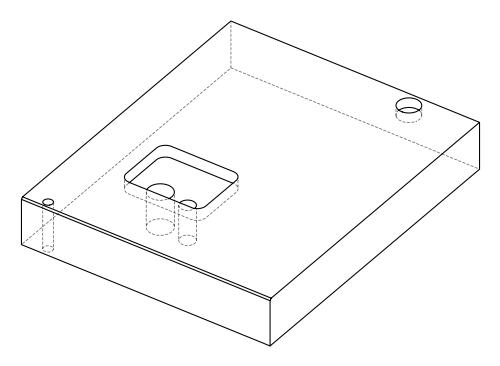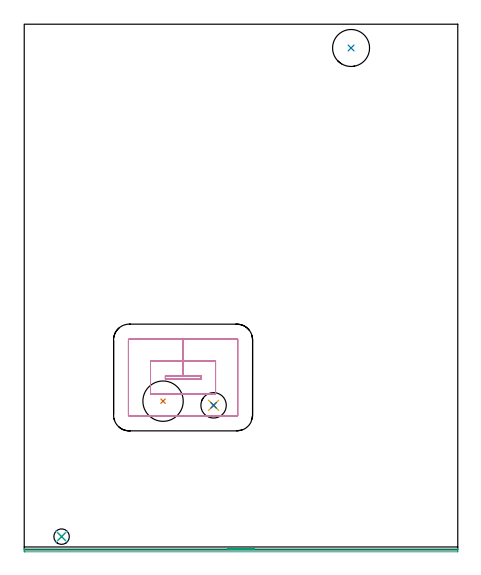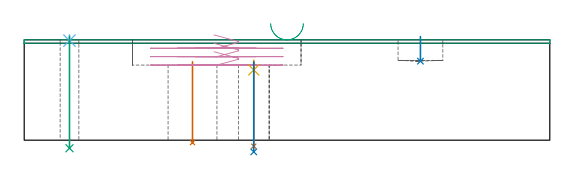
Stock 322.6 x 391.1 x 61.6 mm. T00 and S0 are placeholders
(PLAN: 9 operations, 7 tool changes, 7.2 min)
(1 INDEXABLE_INSERT_DRILL_THROUGH_HOLE_FROM_SOLID | STEP1HOLE | UGT0302_009 | 0.2 min | 43508 mm3)
(2 INDEXABLE_INSERT_DRILL_BLIND_HOLE_FROM_SOLID | STEP1POCKET | NXT0302_026 | 0.06 min | 7587 mm3)
(3 AREA_MILL | FG_CHAMFER_SURFACE | UGT0205_001 | 2.73 min | 710 mm3)
(4 MILL_RECTANGULAR_POCKET | POCKET_RECTANGULAR_STRAIGHT | UGT0201_105 | Follow Part, ap 5.5, ae 75% | 3.44 min | 114510 mm3)
(5 SPOT_DRILL | STEP1HOLE_1 | NXT0321_9005460120000 | 0.05 min | 184 mm3)
(6 SPOT_DRILL_1 | STEP1HOLE_2 | NXT0321_9005460120000 | 0.03 min | 3 mm3)
(7 DRILL_THROUGH_HOLE_INTO_CENTER | STEP1HOLE_1 | NXT0301_091 | 0.21 min | 5015 mm3)
(8 DRILL_TO_ENLARGE_THROUGH_HOLE | STEP1HOLE_1 | UGT0301_257 | 0.23 min | 7708 mm3)
(9 DRILL_THROUGH_HOLE_INTO_CENTER_1 | STEP1HOLE_2 | UGT0301_510 | 0.28 min | 6377 mm3)
(TOOL UGT0302_009 | Indexable Insert Drill 30mm | D30 PA180 FL50 Z2)
(TOOL NXT0302_026 | Index. Insert Drill 27.5mm [880-D2750L32-03] | D27.5 PA176 FL83 Z2)
(TOOL UGT0205_001 | Chamfer Mill 20 x 3 x 45 deg. | D20 FL50 Z2)
(TOOL UGT0201_105 | End Mill 22 mm | D22 FL25 Z2)
(TOOL NXT0321_9005460120000 | NC Spot Drill, 142deg, 12mm, Carbide, Uncoated | D12 PA142 FL30 Z2)
(TOOL NXT0301_091 | Carbide Drill 12mm [860.1-1200-036A1-MM 2214] | D12 PA140 FL55 Z2)
(TOOL UGT0301_257 | Twist Drill 18.9 mm | D18.9 PA118 FL135 Z2)
(TOOL UGT0301_510 | Carbide Drill 11.5 mm | D11.5 PA118 FL94 Z2)
(OP 1 INDEXABLE_INSERT_DRILL_THROUGH_HOLE_FROM_SOLID)
G17 G21 G94 G90
T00 M6
G54
G17 G0 G90 X103.3 Y110.6 S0 M3
G43 Z71.6 H0
G94 G81 G98 Z-1.5 F250. R48.1
G80
M5
M2
(OP 2 INDEXABLE_INSERT_DRILL_BLIND_HOLE_FROM_SOLID)
G17 G21 G94 G90
T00 M6
G54
G17 G0 G90 X243.2 Y373.4 S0 M3
G43 Z71.6 H1
G94 G81 G98 Z48.5 F250. R63.6
G80
M5
M2
(OP 3 AREA_MILL)
G17 G21 G94 G90
T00 M6
G54
G17 G0 G90 X151.3 Y0.6 S1061 M3
G43 Z71.6 H0
G94 G1 X151.338 Z70.728 F250.
X151.452 Z69.863
X151.641 Z69.012
X151.903 Z68.18
X152.237 Z67.374
X152.64 Z66.6
X153.108 Z65.864
X153.64 Z65.172
X154.229 Z64.529
X154.872 Z63.939
X155.564 Z63.408
X156.3 Z62.94
X157.074 Z62.537
X157.88 Z62.203
X158.712 Z61.941
X159.564 Z61.752
X160.428 Z61.638
X161.3 Z61.6
X322.437
X322.59 Y0.597 Z61.588
X322.593 Y0.545 Z61.536
X322.6 Y0.159 Z61.158
Y-0.245 Z60.755
Y-0.896 Z60.099
Y-1.222 Z59.775
X322.598 Y-1.491 Z59.505
X322.437 Y-1.5 Z59.5
X0.465 Y-1.499 Z59.501
X0.163 Y-1.496 Z59.504
X0.002 Y-1.491 Z59.505
X0. Y-1.221 Z59.775
Y-0.896 Z60.099
Y-0.245 Z60.755
Y0.159 Z61.159
X0.007 Y0.545 Z61.536
X0.01 Y0.597 Z61.588
X0.163 Y0.6 Z61.6
X161.3
X162.172 Z61.638
X163.036 Z61.752
X163.888 Z61.941
X164.72 Z62.203
X165.526 Z62.537
X166.3 Z62.94
X167.036 Z63.408
X167.728 Z63.939
X168.371 Z64.529
X168.96 Z65.172
X169.492 Z65.864
X169.96 Z66.6
X170.363 Z67.374
X170.697 Z68.18
X170.959 Z69.012
X171.148 Z69.863
X171.262 Z70.728
X171.3 Z71.6
M5
M2
(OP 4 MILL_RECTANGULAR_POCKET)
G17 G21 G94 G90
T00 M6
G54
G17 G0 G90 X116.522 Y127. S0 M3
G43 Z71.6 H0
Z64.6
G94 G1 X131.4 Z60.613 F250.
Y129.4 Z59.97
X118.2 Z56.433
X105. F500.
Y127.
X131.4
Y129.4
X118.2
Y140.4
X94.
Y116.
X142.4
Y140.4
X118.2
Y156.9
X78.2
G3 X77.5 Y156.2 R0.7
G1 Y100.2
G3 X78.2 Y99.5 R0.7
G1 X158.2
G3 X158.9 Y100.2 R0.7
G1 Y156.2
G3 X158.2 Y156.9 R0.7
G1 X118.2
X117.2
G0 X116.522 Y127. Z59.433
G1 X131.4 Z55.447 F250.
Y129.4 Z54.804
X118.2 Z51.267
X105. F500.
Y127.
X131.4
Y129.4
X118.2
Y140.4
X94.
Y116.
X142.4
Y140.4
X118.2
Y156.9
X78.2
G3 X77.5 Y156.2 R0.7
G1 Y100.2
G3 X78.2 Y99.5 R0.7
G1 X158.2
G3 X158.9 Y100.2 R0.7
G1 Y156.2
G3 X158.2 Y156.9 R0.7
G1 X118.2
X117.2
G0 X116.522 Y127. Z54.267
G1 X131.4 Z50.28 F250.
Y129.4 Z49.637
X118.2 Z46.1
X105. F500.
Y127.
X131.4
Y129.4
X118.2
Y140.4
X94.
Y116.
X142.4
Y140.4
X118.2
Y156.9
X78.2
G3 X77.5 Y156.2 R0.7
G1 Y100.2
G3 X78.2 Y99.5 R0.7
G1 X158.2
G3 X158.9 Y100.2 R0.7
G1 Y156.2
G3 X158.2 Y156.9 R0.7
G1 X118.2
X117.2
G0 Z71.6
M5
M2
(OP 5 SPOT_DRILL)
G17 G21 G94 G90
T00 M6
G54
G17 G0 G90 X140.9 Y107.5 S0 M3
G43 Z71.6 H0
G94 G81 G98 Z43.1 F250. R49.1
G80
M5
M2
(OP 6 SPOT_DRILL_1)
G17 G21 G94 G90
T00 M6
G54
G17 G0 G90 X27.8 Y9.8 S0 M3
G43 Z71.6 H0
G94 G81 G98 Z61.105 F250. R64.6
G80
M5
M2
(OP 7 DRILL_THROUGH_HOLE_INTO_CENTER)
G17 G21 G94 G90
T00 M6
G54
G17 G0 G90 X140.9 Y107.5 S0 M3
G43 Z71.6 H1
G94 G73 G98 Z-3.684 F250. Q9.957 R48.1
G80
M5
M2
(OP 8 DRILL_TO_ENLARGE_THROUGH_HOLE)
G17 G21 G94 G90
T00 M6
G54
G17 G0 G90 X140.9 Y107.5 S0 M3
G43 Z71.6 H0
G94 G81 G98 Z-7.178 F250. R48.1
G80
M5
M2
(OP 9 DRILL_THROUGH_HOLE_INTO_CENTER_1)
G17 G21 G94 G90
T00 M6
G54
G17 G0 G90 X27.8 Y9.8 S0 M3
G43 Z71.6 H0
G94 G73 G98 Z-4.955 F250. Q11.092 R63.6
G80
M5
M2
